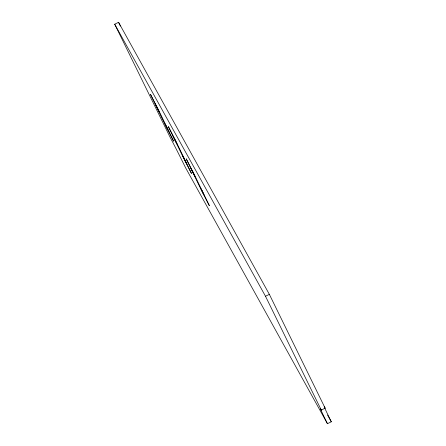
<?xml version="1.0" encoding="UTF-8"?>
<svg xmlns="http://www.w3.org/2000/svg" width="446" height="446" viewBox="0 0 446 446"><rect width="100%" height="100%" fill="white"/><g stroke="black" fill="none" stroke-linecap="round" stroke-linejoin="round"><path stroke-width="0.67" d="M327.442 423.7L185.586 167.791A25.84 0.435 63.5 0 0 170.489 138.043L114.706 24.218L118.558 22.3L269.351 294.338L325.14 408.162L321.282 410.08A25.84 0.435 63.5 0 0 327.442 423.7L331.294 421.782A25.84 0.435 63.5 0 1 324.287 406.919M114.706 24.218L265.498 296.255L269.351 294.338M327.581 415.075L331.294 421.782M190.916 168.382L194.98 176.393M200.661 188.257L204.725 196.268M173.042 136.13L177.107 144.142M182.782 156.005L186.846 164.016M155.163 103.885L159.228 111.89M164.903 123.754L168.967 131.765M265.498 296.255L321.282 410.08M118.558 22.3L120.398 26.052M201.86 190.431L203.521 194.094M192.12 170.556L193.776 174.219M183.986 158.179L185.642 161.842M174.247 138.305L175.902 141.967M166.107 125.928L167.763 129.591M156.368 106.053L158.023 109.722M324.236 406.724A25.84 0.435 63.5 0 1 325.14 408.162M150.536 94.452L166.024 126.491L173.6 141.192L158.107 109.153L150.536 94.452M168.41 126.703L183.897 158.743L191.473 173.444L175.986 141.404L168.41 126.703M186.289 158.954L201.776 190.994L209.352 205.695L193.865 173.656L186.289 158.954"/></g></svg>
